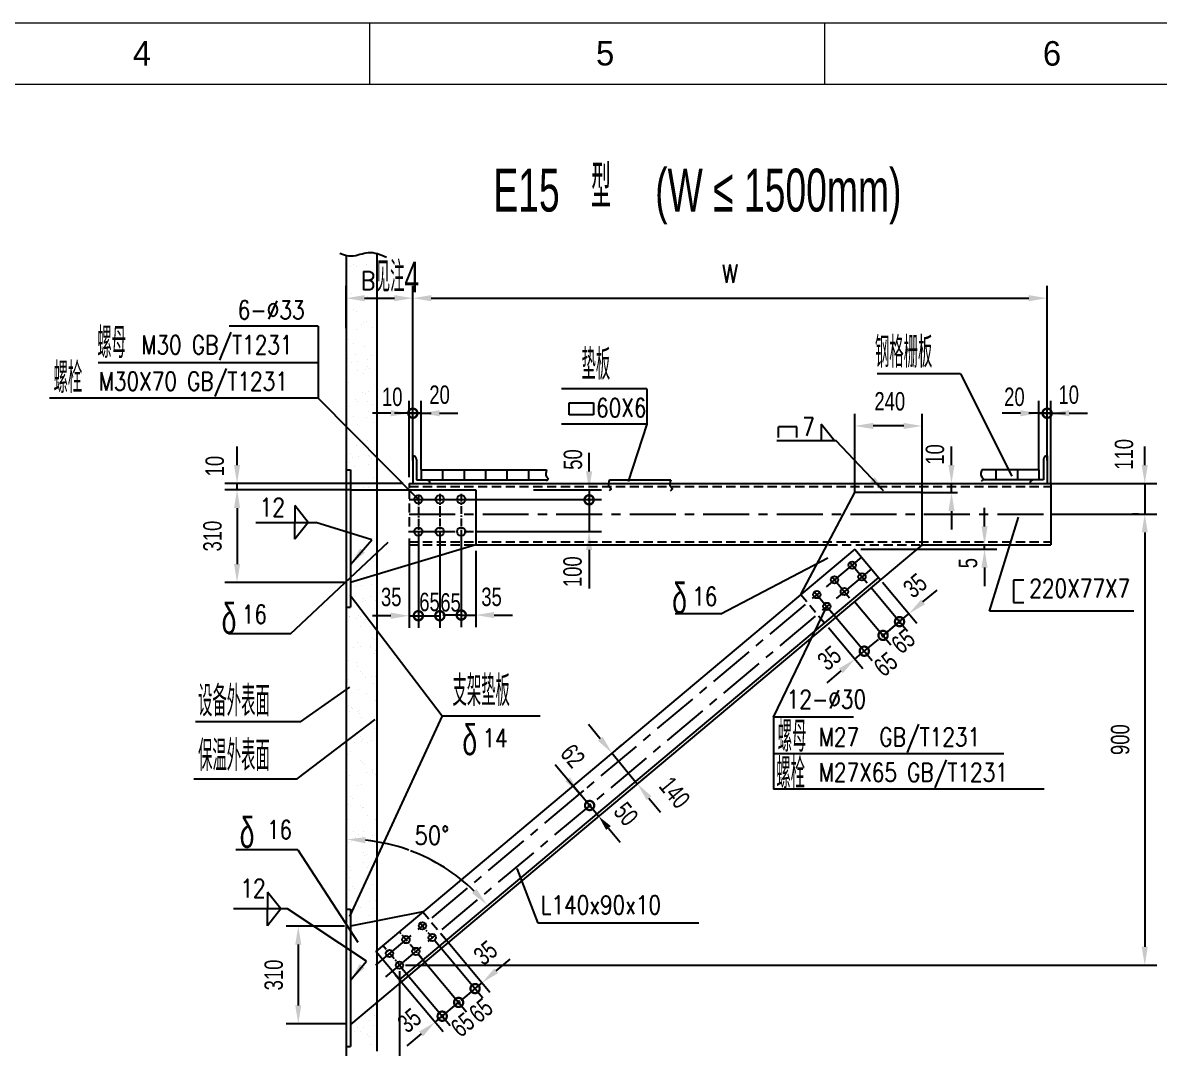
# Model space of a CAD drawing. Extents: x 148 to 221443, y -36682 to 6758.
# Drawn here: x 192989 to 196699, y -18831 to -15486 of the extents above; entities that cross this region are included whole.
import ezdxf
from ezdxf.enums import TextEntityAlignment as Align

# ---------------------------------------------------------------- set-up
doc = ezdxf.new("R2010")
doc.units = 0
doc.header["$LTSCALE"] = 10
doc.header["$MEASUREMENT"] = 0
for name, pattern in [('CENTERX2', [4, 2.5, -0.5, 0.5, -0.5]), ('HIDDENX2', [0.75, 0.5, -0.25]), ('PHANTOM', [2.5, 1.25, -0.25, 0.25, -0.25, 0.25, -0.25])]:
    doc.linetypes.add(name, pattern=pattern)
for name, color, linetype in [('1', 1, 'Continuous'), ('2', 4, 'Continuous'), ('6', 4, 'PHANTOM'), ('CENTER', 1, 'CENTERX2'), ('HIDDEN', 7, 'HIDDENX2'), ('RED', 7, 'Continuous'), ('WB-FS', 6, 'Continuous'), ('WHITE', 7, 'Continuous')]:
    doc.layers.add(name, color=color, linetype=linetype)
doc.layers.add('2（细实线）', color=3, linetype='Continuous', lineweight=20)
doc.layers.add('图框层', color=7, linetype='Continuous', lineweight=15)
doc.styles.add('HZ', font='ROMS.SHX', dxfattribs={"width": 0.75, "bigfont": 'GBCBIG.SHX'})
doc.styles.get("Standard").update_dxf_attribs({"font": 'wison_e.shx', "width": 0.75, "bigfont": 'wison_c.shx'})
doc.styles.add('XW', font='ROMANS.shx', dxfattribs={"width": 0.85})

# ---------------------------------------------------------------- blocks, each defined once
blk = doc.blocks.new('_DotSmall')
at = {"layer": 'WHITE', "color": 0, "const_width": 0.5}
blk.add_lwpolyline([(-0.0625, 0, 1), (0.0625, 0, 1)], format="xyb", close=True, dxfattribs=at)
blk = doc.blocks.new('1.25A2')
at = {"layer": '图框层', "ltscale": 10}
for p, q in [((14570.48, 9283.89), (15312.98, 9283.89)), ((14867.48, 9283.89), (14867.48, 9273.89)), ((14941.73, 9283.89), (14941.73, 9273.89)), ((14595.48, 9273.89), (15302.98, 9273.89))]:
    blk.add_line(p, q, dxfattribs=at)
at = {"style": 'HZ'}
for s, p in [('4', (14830.36, 9278.89)), ('5', (14905.94, 9278.89)), ('6', (14978.86, 9278.89))]:
    blk.add_text(s, height=4, dxfattribs=at).set_placement(p, align=Align.MIDDLE)

msp = doc.modelspace()

# ---------------------------------------------------------------- linework, layer by layer
at = {"layer": '1'}
for p, q in [((194262.7003, -16898.7208), (194262.7003, -16988.7208)), ((194274.7003, -16910.7208), (194274.7003, -16976.7208)), ((196320.7748, -16910.7208), (196320.7748, -16976.7208)), ((196332.7748, -16898.7208), (196332.7748, -16988.7208)), ((194045.2622, -16944.2469), (194045.2622, -17392.3651)), ((194045.2622, -16944.2469), (194059.2622, -16944.2469)), ((194059.2622, -16944.2469), (194059.2622, -17392.3651)), ((194289.7003, -16944.7208), (194289.7003, -16976.7208)), ((194289.7003, -16944.7208), (194699.2761, -16944.7208)), ((194359.7003, -16944.7208), (194359.7003, -16976.7208)), ((194429.7003, -16944.7208), (194429.7003, -16976.7208)), ((194499.7003, -16944.7208), (194499.7003, -16976.7208)), ((194569.7003, -16944.7208), (194569.7003, -16976.7208)), ((194639.7003, -16944.7208), (194639.7003, -16976.7208)), ((196305.7748, -16944.7208), (196119.278, -16944.7208)), ((196165.7748, -16944.7208), (196165.7748, -16976.7208)), ((196235.7748, -16944.7208), (196235.7748, -16976.7208)), ((196305.7748, -16944.7208), (196305.7748, -16976.7208)), ((194250.7003, -16988.7208), (196344.7748, -16988.7208)), ((194250.7003, -16988.7208), (194250.7003, -17003.7185)), ((194274.7003, -16976.7208), (194702.9238, -16976.7208)), ((194904.2134, -16976.7208), (195104.2134, -16976.7208)), ((196320.7748, -16976.7208), (196122.9257, -16976.7208)), ((196344.7748, -16988.7208), (196344.7748, -17188.8004)), ((194059.2622, -17009.2839), (194467.8069, -17009.2839)), ((194467.8069, -17009.2839), (194467.8069, -17188.5611)), ((195528.9329, -17351.0919), (195705.1231, -17018.7101)), ((195924.6523, -17018.7121), (195705.1231, -17018.7101)), ((195924.6523, -17188.7468), (195924.6523, -17018.7121)), ((194467.8069, -17188.5611), (194059.2622, -17311.6865)), ((195924.6523, -17188.7468), (194059.2824, -18753.978)), ((195705.1231, -17203.2508), (194141.8686, -18514.977)), ((194467.8069, -17188.5611), (195615.0103, -17188.7074)), ((195705.1231, -17203.2508), (195788.6855, -17302.8365)), ((195924.6522, -17188.7468), (196344.7748, -17188.8004)), ((195782.2576, -17295.1761), (194219.0032, -18606.9023)), ((194061.3631, -17327.0676), (194061.3631, -17327.0676)), ((194045.2622, -17392.3651), (194059.2622, -17392.3651)), ((194045.2824, -18377.6772), (194045.2824, -18825.7953)), ((194045.2824, -18377.6772), (194059.2824, -18377.6772)), ((194059.2824, -18377.6772), (194059.2824, -18825.7953)), ((194295.0775, -18386.4195), (194059.2824, -18432.5622)), ((194060.1012, -18392.1187), (194060.1012, -18392.1187)), ((194225.431, -18614.5628), (194141.8686, -18514.977)), ((194045.2824, -18825.7953), (194059.2824, -18825.7953))]:
    msp.add_line(p, q, dxfattribs=at)
for centre, radius in [((194280.7003, -17040.6359), 13.5), ((194350.7003, -17040.6359), 13.5), ((194420.7003, -17040.6359), 13.5), ((194280.7003, -17145.5641), 13.5), ((194350.7003, -17145.5641), 13.5), ((194420.7003, -17145.5641), 13.5), ((195696.3361, -17255.0078), 12), ((195728.4755, -17293.31), 12), ((195638.8828, -17303.2168), 12), ((195581.4294, -17351.4259), 12), ((195671.0221, -17341.5191), 12), ((195613.5688, -17389.7281), 12), ((194293.951, -18431.7486), 12), ((194240.3279, -18476.7437), 12), ((194326.0904, -18470.0508), 12), ((194272.4673, -18515.0459), 12), ((194186.7048, -18521.7389), 12), ((194218.8441, -18560.0411), 12)]:
    msp.add_circle(centre, radius, dxfattribs=at)
for centre, start, end in [((194262.7003, -16910.7208), 0, 90), ((196332.7748, -16910.7208), 90, 180), ((194306.7003, -16988.7208), 0, 90), ((196288.7748, -16988.7208), 90, 180)]:
    msp.add_arc(centre, 12, start, end, dxfattribs=at)
at = {"layer": '2'}
for p, q in [((194045.2622, -16482.3119), (194045.2622, -16344.404)), ((194262.7003, -16554.3798), (194262.7003, -16344.404)), ((196332.7748, -16913.7208), (196332.7748, -16344.404)), ((194105.2622, -16384.404), (194202.7003, -16384.404)), ((194322.7003, -16384.404), (196272.7748, -16384.404)), ((196305.7748, -16944.7208), (196305.7748, -16719.7355)), ((196332.7748, -16893.7208), (196332.7748, -16719.7355)), ((196332.7748, -16893.7208), (196332.7748, -16719.7355)), ((196344.7748, -16988.7208), (196344.7748, -16719.7355)), ((196245.7748, -16759.7355), (196185.7748, -16759.7355)), ((196332.7748, -16759.7355), (196272.7748, -16759.7355)), ((196305.7748, -16759.7355), (196332.7748, -16759.7355)), ((196344.7748, -16759.7355), (196332.7748, -16759.7355)), ((196332.7748, -16759.7355), (196392.7748, -16759.7355)), ((196404.7748, -16759.7355), (196464.7748, -16759.7355)), ((196651.383, -16928.7208), (196651.383, -16868.7208)), ((196344.7748, -16988.7208), (196691.383, -16988.7208)), ((196651.383, -16988.7208), (196651.383, -17088.7208)), ((196344.7748, -17088.7606), (196691.383, -17088.7208)), ((196631.383, -17088.7208), (196611.383, -17088.7208)), ((196651.383, -17148.7208), (196651.383, -17208.7208)), ((196651.383, -17148.7208), (196651.383, -18500.0411))]:
    msp.add_line(p, q, dxfattribs=at)
at = {"layer": '2', "color": 3, "linetype": 'Continuous'}
for p, q in [((194262.7003, -16913.7208), (194262.7003, -16344.404)), ((193953.5645, -16475.6014), (193663.2564, -16475.6014)), ((193953.5645, -16475.6014), (193723.1592, -16475.6014)), ((193953.5645, -16475.6014), (193953.5645, -16710.4387)), ((193953.5645, -16475.6014), (193953.5645, -16710.4387)), ((193953.5645, -16594.8594), (193235.2847, -16594.8594)), ((193953.5645, -16594.8594), (193404.3644, -16594.8594)), ((196049.6859, -16631.2675), (195778.0058, -16631.2675)), ((196049.6859, -16631.2675), (196218.0493, -16964.7208)), ((195025.9049, -16679.6931), (194748.3424, -16679.6931)), ((195025.9049, -16679.6931), (195025.9049, -16795.2725)), ((193953.5645, -16710.4387), (193076.3239, -16710.4387)), ((193953.5645, -16710.4387), (194280.7003, -17040.6359)), ((194250.7003, -16968.7208), (194250.7003, -16719.7355)), ((194262.7003, -16893.7208), (194262.7003, -16719.7355)), ((194262.7003, -16893.7208), (194262.7003, -16719.7355)), ((194289.7003, -16944.7208), (194289.7003, -16719.7355)), ((194772.7562, -16726.2599), (194852.6036, -16726.2599)), ((194772.7562, -16765.2359), (194772.7562, -16726.2599)), ((194852.6036, -16726.2599), (194852.6036, -16765.2359)), ((194190.7003, -16759.7355), (194130.7003, -16759.7355)), ((194262.7003, -16759.7355), (194202.7003, -16759.7355)), ((194250.7003, -16759.7355), (194262.7003, -16759.7355)), ((194289.7003, -16759.7355), (194262.7003, -16759.7355)), ((194262.7003, -16759.7355), (194322.7003, -16759.7355)), ((194349.7003, -16759.7355), (194409.7003, -16759.7355)), ((194852.6036, -16765.2359), (194772.7562, -16765.2359)), ((195705.1231, -17018.7101), (195705.1231, -16761.1441)), ((195924.6523, -17030.8071), (195924.6523, -16761.1441)), ((195025.9049, -16795.2725), (194748.3424, -16795.2725)), ((195025.9049, -16795.2725), (194964.9455, -16982.6135)), ((195864.6523, -16801.1441), (195765.1231, -16801.1441)), ((195515.6193, -16803.9237), (195455.5882, -16803.9237)), ((195455.5882, -16838.5827), (195455.5882, -16803.9237)), ((195515.6193, -16838.5827), (195515.6193, -16803.9237)), ((193688.9494, -16928.7208), (193688.9494, -16868.7208)), ((195644.4704, -16849.7728), (195450.6343, -16849.7728)), ((195799.1564, -17013.2908), (195644.4704, -16849.7728)), ((196020.6667, -16928.7208), (196020.6667, -16868.7208)), ((194837.8809, -16949.2839), (194837.8809, -16889.2839)), ((194230.7003, -16988.7208), (193648.9494, -16988.7208)), ((193688.9494, -17009.2839), (193688.9494, -16988.7208)), ((195851.4814, -16988.7208), (196040.0513, -16988.7208)), ((196020.6667, -17018.7121), (196020.6667, -16988.7208)), ((194025.2622, -17009.2839), (193648.9494, -17009.2839)), ((194059.2622, -17009.2839), (193648.9494, -17009.2839)), ((194656.3928, -17009.2839), (194877.8809, -17009.2839)), ((194837.8809, -17009.2839), (194837.8809, -17145.5641)), ((195920.4332, -17018.7121), (196040.0513, -17018.7121)), ((194400.7003, -17040.6359), (194622.1883, -17040.6359)), ((194467.8069, -17040.6359), (194877.8809, -17040.6359)), ((193688.9494, -17069.2839), (193688.9494, -17129.2839)), ((193688.9494, -17069.2839), (193688.9494, -17251.6865)), ((196020.6667, -17078.7121), (196020.6667, -17138.7121)), ((196128.4966, -17128.7448), (196128.4966, -17068.7448)), ((196144.8164, -17405.1595), (196239.9034, -17098.5512)), ((193750.5212, -17115.657), (193945.9379, -17115.657)), ((194128.4977, -17173.0653), (193945.9379, -17115.657)), ((194059.2973, -17253.2521), (194128.4977, -17173.0653)), ((194250.7003, -17168.7208), (194250.7003, -17460.2011)), ((194280.7003, -17144.1604), (194280.7003, -17460.2011)), ((194280.7003, -17144.1604), (194280.7003, -17460.2011)), ((194350.7003, -17143.3887), (194350.7003, -17460.2011)), ((194420.7003, -17141.2133), (194420.7003, -17458.0257)), ((194467.8069, -17145.5641), (194877.8809, -17145.5641)), ((193863.8242, -17478.9245), (194181.8548, -17179.8872)), ((194467.8069, -17208.55), (194467.8069, -17458.0257)), ((194837.8809, -17205.5641), (194837.8809, -17331.2888)), ((195725.1231, -17203.2508), (196168.4966, -17203.2508)), ((196128.4966, -17203.2508), (196128.4966, -17188.7448)), ((195267.4176, -17413.9255), (195617.0216, -17231.8495)), ((196128.4966, -17263.2508), (196128.4966, -17323.2508)), ((194039.2622, -17311.6865), (193648.9494, -17311.6865)), ((195795.1134, -17310.497), (195907.4315, -17444.3526)), ((196256.3229, -17303.9488), (196222.8791, -17303.9488)), ((196222.8791, -17303.9488), (196222.8791, -17376.8678)), ((194058.0263, -17352.7467), (194357.8894, -17747.1174)), ((195758.0437, -17328.548), (195876.7897, -17470.0641)), ((195758.0437, -17328.548), (195876.7897, -17470.0641)), ((195927.6827, -17375.1435), (195973.6453, -17336.5763)), ((195440.0925, -17751.5574), (195613.5688, -17389.7281)), ((195704.4206, -17373.5432), (195823.1666, -17515.0592)), ((196222.8791, -17376.8678), (196256.3229, -17376.8678)), ((194190.7003, -17420.2011), (194130.7003, -17420.2011)), ((194250.7003, -17420.2011), (194280.7003, -17420.2011)), ((194280.7003, -17420.2011), (194340.7003, -17420.2011)), ((194280.7003, -17420.2011), (194350.7003, -17420.2011)), ((194420.7003, -17418.0257), (194360.7003, -17418.0257)), ((194420.7003, -17418.0257), (194467.8069, -17418.0257)), ((194527.8069, -17418.0257), (194587.8069, -17418.0257)), ((195267.4176, -17413.9255), (195118.5469, -17413.9255)), ((195626.4246, -17405.049), (195761.8831, -17566.4822)), ((195851.0782, -17439.4223), (195881.72, -17413.7108)), ((196615.3704, -17405.1595), (196144.8164, -17405.1595)), ((195618.9231, -17458.3381), (195731.2413, -17592.1937)), ((195797.4551, -17484.4174), (195851.0782, -17439.4223)), ((195851.0782, -17439.4223), (195805.1156, -17477.9895)), ((193863.8242, -17478.9245), (193661.2464, -17478.9245)), ((195736.1716, -17535.8404), (195782.1342, -17497.2732)), ((195705.5298, -17561.5519), (195736.1716, -17535.8404)), ((195659.5671, -17600.1192), (195613.6045, -17638.6864)), ((193895.5287, -17766.4167), (194057.3438, -17652.8802)), ((193895.5287, -17766.4167), (193553.8625, -17766.4167)), ((193885.3934, -17952.2638), (194139.9771, -17758.741)), ((194357.8894, -17747.1174), (194056.2703, -18401.8047)), ((194357.8894, -17747.1174), (194678.1277, -17747.1174)), ((195701.2808, -17751.5574), (195440.0925, -17751.5574)), ((195440.0925, -17751.5574), (195440.0925, -17986.3947)), ((194874.4584, -17821.6194), (194836.3518, -17775.2741)), ((194912.565, -17867.9647), (194995.2897, -17968.5746)), ((194928.0134, -17855.2625), (194943.4619, -17842.5603)), ((196191.4095, -17870.8154), (195440.615, -17870.8154)), ((194806.9504, -18001.291), (194727.126, -17906.1599)), ((193548.3889, -17952.2638), (193885.3934, -17952.2638)), ((195010.7382, -17955.8724), (195026.1866, -17943.1702)), ((194869.1345, -18074.4314), (194785.5721, -17974.8456)), ((196323.4693, -17986.3947), (195440.0925, -17986.3947)), ((195033.3963, -18014.9199), (195071.5029, -18061.2652)), ((194054.3141, -18034.6572), (194054.3141, -18034.6572)), ((194060.2824, -18042.899), (194060.2824, -18042.899)), ((194092.8018, -18038.6178), (194092.8018, -18038.6178)), ((194098.2581, -18046.8142), (194098.2581, -18046.8142)), ((194101.6916, -18047.2238), (194101.6916, -18047.2238)), ((194050.0222, -18083.8269), (194050.0222, -18083.8269)), ((194115.0382, -18073.3428), (194115.0382, -18073.3428)), ((194141.5045, -18083.7056), (194141.5045, -18083.7056)), ((194069.7514, -18124.0753), (194069.7514, -18124.0753)), ((194086.6192, -18134.8213), (194086.6192, -18134.8213)), ((194100.7778, -18123.8871), (194100.7778, -18123.8871)), ((194129.6817, -18137.3285), (194129.6817, -18137.3285)), ((194901.2739, -18112.7336), (194939.8411, -18158.6963)), ((194052.542, -18160.8998), (194052.542, -18160.8998)), ((194063.4317, -18157.4564), (194063.4317, -18157.4564)), ((194076.3419, -18144.3508), (194076.3419, -18144.3508)), ((194097.1623, -18141.6097), (194097.1623, -18141.6097)), ((193886.9354, -18183.3717), (193685.4039, -18183.3717)), ((193886.9354, -18183.3717), (194082.8363, -18484.6353)), ((194103.2447, -18193.9383), (194103.2447, -18193.9383)), ((194103.2976, -18200.9601), (194103.2976, -18200.9601)), ((194110.6175, -18200.6942), (194110.6175, -18200.6942)), ((194055.0617, -18237.9728), (194055.0617, -18237.9728)), ((194102.0565, -18224.2394), (194102.0565, -18224.2394)), ((194671.2364, -18423.2203), (194602.8764, -18244.4227)), ((194058.8906, -18250.2143), (194058.8906, -18250.2143)), ((193853.1168, -18376.6244), (193677.3622, -18376.6244)), ((194110.9742, -18547.3558), (193853.1168, -18376.6244)), ((194039.6034, -18433.0932), (193848.8257, -18433.0932)), ((195196.5589, -18423.2203), (194671.2364, -18423.2203)), ((194357.2894, -18460.5607), (194514.4705, -18647.8818)), ((193888.8257, -18493.0932), (193888.8257, -18691.1236)), ((194334.3081, -18479.8443), (194491.4891, -18667.1654)), ((194280.685, -18524.8394), (194437.866, -18712.1605)), ((194534.7216, -18578.6727), (194580.6843, -18540.1055)), ((194059.2824, -18609.3874), (194110.9742, -18547.3558)), ((194218.8441, -18580.0411), (194218.8441, -19015.8612)), ((194227.0618, -18569.8346), (194384.2429, -18757.1557)), ((194227.0618, -18569.8346), (194384.2429, -18757.1557)), ((194238.8441, -18560.0411), (196691.383, -18560.0411)), ((194204.0805, -18589.1182), (194361.2616, -18776.4393)), ((194465.7776, -18636.5236), (194488.759, -18617.24)), ((194465.7776, -18636.5236), (194419.815, -18675.0909)), ((194358.5314, -18726.5139), (194412.1545, -18681.5188)), ((194358.5314, -18726.5139), (194404.4941, -18687.9466)), ((194335.5501, -18745.7975), (194358.5314, -18726.5139)), ((194042.714, -18751.1236), (193848.8257, -18751.1236)), ((194045.2622, -18759.6342), (194045.2622, -19018.7553)), ((194289.5874, -18784.3648), (194243.6247, -18822.932))]:
    msp.add_line(p, q, dxfattribs=at)
at = {"layer": '2', "color": 7, "linetype": 'Continuous'}
for p, q in [((195595.4239, -16795.1584), (195595.4239, -16849.7728)), ((195639.1587, -16849.7728), (195595.4239, -16795.1584)), ((195639.1587, -16849.7728), (195595.4239, -16849.7728)), ((193921.5996, -17115.657), (193877.8649, -17061.0425)), ((193877.8649, -17061.0425), (193877.8649, -17115.657)), ((193921.5996, -17115.657), (193877.8649, -17170.2714)), ((193877.8649, -17170.2714), (193877.8649, -17115.657)), ((193832.0884, -18376.6244), (193788.3537, -18322.01)), ((193788.3537, -18322.01), (193788.3537, -18376.6244)), ((193832.0884, -18376.6244), (193788.3537, -18431.2388)), ((193788.3537, -18431.2388), (193788.3537, -18376.6244))]:
    msp.add_line(p, q, dxfattribs=at)
at = {"layer": '2', "color": 3, "linetype": 'Continuous', "const_width": 30}
for points in [[(194284.4503, -17420.2011, 1), (194276.9503, -17420.2011, 1)], [(194346.9503, -17420.2011, 1), (194354.4503, -17420.2011, 1)]]:
    msp.add_lwpolyline(points, format="xyb", close=True, dxfattribs=at)
at = {"layer": '2', "color": 3, "linetype": 'Continuous'}
for centre, radius, start, end in [((194836.3809, -17040.6359), 1.5, 0, 180), ((194836.3809, -17040.6359), 1.5, 180, 0), ((194837.8809, -17042.1359), 2.625, 0, 180), ((194837.8809, -17042.1359), 2.625, 180, 0), ((194837.8809, -17040.6359), 1.5, 0, 180), ((194837.8809, -17040.6359), 1.5, 180, 0), ((194047.9318, -18744.9396), 595.2549, 70.2368172, 84.2223007), ((194047.9318, -18744.9396), 595.2549, 45.7776993, 69.6848677)]:
    msp.add_arc(centre, radius, start, end, dxfattribs=at)
for centre, start_param, end_param in [((195851.0782, -17439.4223), 4.625122518, 7.766715171), ((195851.0782, -17439.4223), 1.483529864, 4.625122518), ((195797.4551, -17484.4174), 4.625122518, 7.766715171), ((195797.4551, -17484.4174), 1.483529864, 4.625122518), ((194839.5663, -18039.1934), 4.625122518, 7.766715171), ((194839.5663, -18039.1934), 1.483529864, 4.625122518), ((194412.1545, -18681.5188), 4.625122518, 7.766715171), ((194412.1545, -18681.5188), 1.483529864, 4.625122518), ((194358.5314, -18726.5139), 4.625122518, 7.766715171), ((194358.5314, -18726.5139), 1.483529864, 4.625122518)]:
    msp.add_ellipse(centre, major_axis=(-2.6517, 2.6517), ratio=1, start_param=start_param, end_param=end_param, dxfattribs=at)
at = {"layer": '2'}
for points in [[(194105.2622, -16374.404), (194105.2622, -16394.404), (194045.2622, -16384.404)], [(194202.7003, -16374.404), (194202.7003, -16394.404), (194262.7003, -16384.404)], [(194322.7003, -16374.404), (194322.7003, -16394.404), (194262.7003, -16384.404)], [(196272.7748, -16374.404), (196272.7748, -16394.404), (196332.7748, -16384.404)], [(196245.7748, -16749.7355), (196245.7748, -16769.7355), (196305.7748, -16759.7355)], [(196404.7748, -16749.7355), (196404.7748, -16769.7355), (196344.7748, -16759.7355)], [(196641.383, -16928.7208), (196661.383, -16928.7208), (196651.383, -16988.7208)], [(196641.383, -17148.7208), (196661.383, -17148.7208), (196651.383, -17088.7208)], [(196641.383, -17148.7208), (196661.383, -17148.7208), (196651.383, -17088.7208)]]:
    msp.add_solid(points, dxfattribs=at)
at = {"layer": '2', "color": 3, "linetype": 'Continuous'}
for points in [[(194190.7003, -16749.7355), (194190.7003, -16769.7355), (194250.7003, -16759.7355)], [(194349.7003, -16749.7355), (194349.7003, -16769.7355), (194289.7003, -16759.7355)], [(195765.1231, -16791.1441), (195765.1231, -16811.1441), (195705.1231, -16801.1441)], [(195864.6523, -16791.1441), (195864.6523, -16811.1441), (195924.6523, -16801.1441)], [(193678.9494, -16928.7208), (193698.9494, -16928.7208), (193688.9494, -16988.7208)], [(194827.8809, -16949.2839), (194847.8809, -16949.2839), (194837.8809, -17009.2839)], [(196010.6667, -16928.7208), (196030.6667, -16928.7208), (196020.6667, -16988.7208)], [(195770.8448, -16968.4836), (195756.3158, -16982.2279), (195804.8132, -17018.9429)], [(193678.9494, -17069.2839), (193698.9494, -17069.2839), (193688.9494, -17009.2839)], [(193678.9494, -17069.2839), (193698.9494, -17069.2839), (193688.9494, -17009.2839)], [(196010.6667, -17078.7121), (196030.6667, -17078.7121), (196020.6667, -17018.7121)], [(196118.4966, -17128.7448), (196138.4966, -17128.7448), (196128.4966, -17188.7448)], [(194827.8809, -17205.5641), (194847.8809, -17205.5641), (194837.8809, -17145.5641)], [(194106.0229, -17214.3071), (194090.8664, -17201.258), (194059.2973, -17253.2521)], [(196118.4966, -17263.2508), (196138.4966, -17263.2508), (196128.4966, -17203.2508)], [(193678.9494, -17251.6865), (193698.9494, -17251.6865), (193688.9494, -17311.6865)], [(195921.2548, -17367.4831), (195934.1106, -17382.804), (195881.72, -17413.7108)], [(194190.7003, -17410.2011), (194190.7003, -17430.2011), (194250.7003, -17420.2011)], [(194527.8069, -17408.0257), (194527.8069, -17428.0257), (194467.8069, -17418.0257)], [(195653.1392, -17592.4587), (195665.995, -17607.7796), (195705.5298, -17561.5519)], [(194882.1826, -17815.2683), (194866.7342, -17827.9705), (194912.565, -17867.9647)], [(194775.6415, -17947.4536), (194760.3207, -17960.3094), (194806.5484, -17999.8442)], [(195041.1206, -18008.5688), (195025.6721, -18021.271), (194995.2897, -17968.5746)], [(194908.9343, -18106.3058), (194893.6134, -18119.1615), (194869.1345, -18074.4314)], [(194107.3516, -18162.6959), (194108.3596, -18142.7213), (194047.9318, -18149.6847)], [(194470.4156, -18311.5508), (194455.7621, -18325.1624), (194503.9236, -18362.3171)], [(193878.8257, -18493.0932), (193898.8257, -18493.0932), (193888.8257, -18433.0932)], [(196641.383, -18500.0411), (196661.383, -18500.0411), (196651.383, -18560.0411)], [(194105.021, -18569.2878), (194089.5434, -18556.6212), (194059.2824, -18609.3874)], [(194528.2938, -18571.0123), (194541.1495, -18586.3332), (194488.759, -18617.24)], [(193878.8257, -18691.1236), (193898.8257, -18691.1236), (193888.8257, -18751.1236)], [(194283.1595, -18776.7043), (194296.0153, -18792.0252), (194335.5501, -18745.7975)]]:
    msp.add_solid(points, dxfattribs=at)
at = {"layer": '6', "color": 3, "linetype": 'ByBlock', "ltscale": 5}
for p, q in [((194045.2622, -16244.4914), (194045.2622, -18765.7424)), ((194144.8042, -16238.3262), (194144.8042, -18840.2427)), ((194082.7331, -17973.1787), (194082.7331, -17973.1787)), ((194095.7384, -17969.7412), (194095.7384, -17969.7412))]:
    msp.add_line(p, q, dxfattribs=at)
at = {"layer": '6', "color": 4, "linetype": 'Continuous'}
for p, q in [((194058.5302, -16282.5074), (194058.5302, -16282.5074)), ((194068.898, -16273.6781), (194068.898, -16273.6781)), ((194079.3506, -16279.7663), (194079.3506, -16279.7663)), ((194111.87, -16275.4851), (194111.87, -16275.4851)), ((194064.1137, -16369.6478), (194064.1137, -16369.6478)), ((194095.4101, -16381.2181), (194095.4101, -16381.2181)), ((194099.2917, -16386.8864), (194099.2917, -16386.8864)), ((194116.2304, -16378.477), (194116.2304, -16378.477)), ((194045.3437, -16428.2822), (194045.3437, -16428.2822)), ((194070.4512, -16420.3927), (194070.4512, -16420.3927)), ((194077.8239, -16427.1486), (194077.8239, -16427.1486)), ((194143.3925, -16420.154), (194143.3925, -16420.154)), ((194101.8114, -16463.9594), (194101.8114, -16463.9594)), ((194112.6234, -16459.0364), (194112.6234, -16459.0364)), ((194045.4394, -16491.3629), (194045.4394, -16491.3629)), ((194047.8634, -16505.3552), (194047.8634, -16505.3552)), ((194077.9587, -16487.0816), (194077.9587, -16487.0816)), ((194096.4188, -16469.8119), (194096.4188, -16469.8119)), ((194132.2899, -16479.9288), (194132.2899, -16479.9288)), ((194051.1319, -16520.5444), (194051.1319, -16520.5444)), ((194067.9997, -16531.2904), (194067.9997, -16531.2904)), ((194104.3312, -16541.0323), (194104.3312, -16541.0323)), ((194083.437, -16620.7085), (194083.437, -16620.7085)), ((194100.3049, -16631.4545), (194100.3049, -16631.4545)), ((194052.9029, -16659.5011), (194052.9029, -16659.5011)), ((194098.3787, -16691.5253), (194098.3787, -16691.5253)), ((194119.199, -16688.7842), (194119.199, -16688.7842)), ((194075.9168, -16715.9836), (194075.9168, -16715.9836)), ((194083.2895, -16722.7395), (194083.2895, -16722.7395)), ((194109.3706, -16695.1782), (194109.3706, -16695.1782)), ((194115.7422, -16720.8726), (194115.7422, -16720.8726)), ((194055.4226, -16736.574), (194055.4226, -16736.574)), ((194118.089, -16754.6274), (194118.089, -16754.6274)), ((194132.61, -16731.6186), (194132.61, -16731.6186)), ((194048.408, -16801.6701), (194048.408, -16801.6701)), ((194068.7685, -16770.5305), (194068.7685, -16770.5305)), ((194080.9274, -16797.3888), (194080.9274, -16797.3888)), ((194111.8904, -16772.2512), (194111.8904, -16772.2512)), ((194135.2585, -16790.236), (194135.2585, -16790.236)), ((194057.9424, -16813.647), (194057.9424, -16813.647)), ((194079.8292, -16864.86), (194079.8292, -16864.86)), ((194101.0737, -16870.6946), (194101.0737, -16870.6946)), ((194114.4101, -16849.3241), (194114.4101, -16849.3241)), ((194060.4621, -16890.7199), (194060.4621, -16890.7199)), ((194064.4675, -16903.1218), (194064.4675, -16903.1218)), ((194085.2878, -16900.3808), (194085.2878, -16900.3808)), ((194117.8072, -16896.0995), (194117.8072, -16896.0995)), ((194119.6422, -16901.3419), (194119.6422, -16901.3419)), ((194127.015, -16908.0978), (194127.015, -16908.0978)), ((194055.7868, -16921.4271), (194055.7868, -16921.4271)), ((194072.6546, -16932.1731), (194072.6546, -16932.1731)), ((194116.9299, -16926.3971), (194116.9299, -16926.3971)), ((194062.9818, -16967.7929), (194062.9818, -16967.7929)), ((194133.3788, -16970.8587), (194133.3788, -16970.8587)), ((194101.3473, -17001.8325), (194101.3473, -17001.8325)), ((194119.4496, -17003.47), (194119.4496, -17003.47)), ((194122.1677, -16999.0915), (194122.1677, -16999.0915)), ((194096.5398, -17321.0641), (194096.5398, -17321.0641)), ((194129.0591, -17316.7828), (194129.0591, -17316.7828)), ((194075.7194, -17323.8051), (194075.7194, -17323.8051)), ((194125.5428, -17358.2162), (194125.5428, -17358.2162)), ((194099.9836, -17373.5845), (194099.9836, -17373.5845)), ((194101.1761, -17363.5495), (194101.1761, -17363.5495)), ((194108.5489, -17370.3054), (194108.5489, -17370.3054)), ((194142.4106, -17368.9622), (194142.4106, -17368.9622)), ((194048.5881, -17417.3981), (194048.5881, -17417.3981)), ((194054.3452, -17422.2846), (194054.3452, -17422.2846)), ((194055.9609, -17424.154), (194055.9609, -17424.154)), ((194078.1002, -17430.2306), (194078.1002, -17430.2306)), ((194086.8646, -17418.0033), (194086.8646, -17418.0033)), ((194092.7468, -17422.4739), (194092.7468, -17422.4739)), ((194109.6146, -17433.2199), (194109.6146, -17433.2199)), ((194112.5993, -17422.5158), (194112.5993, -17422.5158)), ((194133.4196, -17419.7748), (194133.4196, -17419.7748)), ((194143.3484, -17402.1932), (194143.3484, -17402.1932)), ((194090.7604, -17456.0419), (194090.7604, -17456.0419)), ((194134.568, -17465.9077), (194134.568, -17465.9077)), ((194045.7731, -17472.1319), (194045.7731, -17472.1319)), ((194080.62, -17507.3035), (194080.62, -17507.3035)), ((194130.5734, -17492.5238), (194130.5734, -17492.5238)), ((194137.9461, -17499.2797), (194137.9461, -17499.2797)), ((194070.4047, -17523.7363), (194070.4047, -17523.7363)), ((194091.2251, -17520.9953), (194091.2251, -17520.9953)), ((194123.7444, -17516.714), (194123.7444, -17516.714)), ((194125.0519, -17522.638), (194125.0519, -17522.638)), ((194137.0877, -17542.9807), (194137.0877, -17542.9807)), ((194141.9197, -17533.384), (194141.9197, -17533.384)), ((194052.5006, -17566.2745), (194052.5006, -17566.2745)), ((194078.0782, -17572.296), (194078.0782, -17572.296)), ((194083.1397, -17584.3765), (194083.1397, -17584.3765)), ((194092.3135, -17602.7564), (194092.3135, -17602.7564)), ((194099.6863, -17609.5123), (194099.6863, -17609.5123)), ((194049.6592, -17633.7745), (194049.6592, -17633.7745)), ((194052.9534, -17629.5998), (194052.9534, -17629.5998)), ((194107.2846, -17622.447), (194107.2846, -17622.447)), ((194128.1049, -17619.706), (194128.1049, -17619.706)), ((194134.4858, -17641.4002), (194134.4858, -17641.4002)), ((194139.6075, -17620.0536), (194139.6075, -17620.0536)), ((194085.6594, -17661.4494), (194085.6594, -17661.4494)), ((194110.3834, -17672.46), (194110.3834, -17672.46)), ((194054.0537, -17712.9891), (194054.0537, -17712.9891)), ((194061.4265, -17719.745), (194061.4265, -17719.745)), ((194065.0965, -17723.1926), (194065.0965, -17723.1926)), ((194089.8332, -17728.3105), (194089.8332, -17728.3105)), ((194142.1272, -17697.1266), (194142.1272, -17697.1266)), ((194144.1644, -17721.1577), (194144.1644, -17721.1577)), ((194057.3138, -17732.5918), (194057.3138, -17732.5918)), ((194081.9643, -17733.9386), (194081.9643, -17733.9386)), ((194088.1792, -17738.5224), (194088.1792, -17738.5224)), ((194096.226, -17751.6328), (194096.226, -17751.6328)), ((194136.039, -17788.1147), (194136.039, -17788.1147)), ((194142.6885, -17772.6241), (194142.6885, -17772.6241)), ((194143.4117, -17794.8706), (194143.4117, -17794.8706)), ((194144.6469, -17774.1996), (194144.6469, -17774.1996)), ((194073.3733, -17834.0436), (194073.3733, -17834.0436)), ((194090.6989, -17815.5953), (194090.6989, -17815.5953)), ((194094.1937, -17831.3025), (194094.1937, -17831.3025)), ((194097.4016, -17823.3567), (194097.4016, -17823.3567)), ((194114.2695, -17834.1026), (194114.2695, -17834.1026)), ((194126.7131, -17827.0212), (194126.7131, -17827.0212)), ((194050.428, -17873.0146), (194050.428, -17873.0146)), ((194057.9662, -17861.8655), (194057.9662, -17861.8655)), ((194093.2186, -17892.6683), (194093.2186, -17892.6683)), ((194097.7791, -17898.3474), (194097.7791, -17898.3474)), ((194105.1519, -17905.1033), (194105.1519, -17905.1033)), ((194055.922, -17939.9071), (194055.922, -17939.9071)), ((194110.2532, -17932.7543), (194110.2532, -17932.7543)), ((194129.7068, -17923.5207), (194129.7068, -17923.5207)), ((194131.0735, -17930.0132), (194131.0735, -17930.0132)), ((194139.9514, -17936.9911), (194139.9514, -17936.9911)), ((194047.5025, -18006.7539), (194047.5025, -18006.7539)), ((194059.5193, -18008.58), (194059.5193, -18008.58)), ((194066.8921, -18015.3359), (194066.8921, -18015.3359)), ((194113.2218, -18243.0615), (194113.2218, -18243.0615)), ((194118.9243, -18234.9854), (194118.9243, -18234.9854)), ((194137.965, -18247.7045), (194137.965, -18247.7045)), ((194055.0828, -18273.8973), (194055.0828, -18273.8973)), ((194105.8173, -18278.033), (194105.8173, -18278.033)), ((194124.9456, -18257.0782), (194124.9456, -18257.0782)), ((194057.5814, -18315.0457), (194057.5814, -18315.0457)), ((194064.9849, -18304.1709), (194064.9849, -18304.1709)), ((194072.3577, -18310.9268), (194072.3577, -18310.9268)), ((194120.184, -18309.8037), (194120.184, -18309.8037)), ((194130.2204, -18298.4599), (194130.2204, -18298.4599)), ((194063.2511, -18353.2063), (194063.2511, -18353.2063)), ((194079.313, -18360.5549), (194079.313, -18360.5549)), ((194121.5051, -18353.4375), (194121.5051, -18353.4375)), ((194142.3255, -18350.6965), (194142.3255, -18350.6965)), ((194086.6858, -18367.3108), (194086.6858, -18367.3108)), ((194091.7649, -18371.2822), (194091.7649, -18371.2822)), ((194132.7401, -18375.5329), (194132.7401, -18375.5329)), ((194078.7921, -18416.9287), (194078.7921, -18416.9287)), ((194121.4853, -18399.1987), (194121.4853, -18399.1987)), ((194139.0165, -18725.2862), (194139.0165, -18725.2862)), ((194074.3629, -18748.6383), (194074.3629, -18748.6383)), ((194082.2792, -18764.9653), (194082.2792, -18764.9653)), ((194103.0995, -18762.2242), (194103.0995, -18762.2242)), ((194120.9357, -18740.4707), (194120.9357, -18740.4707)), ((194135.6189, -18757.943), (194135.6189, -18757.943)), ((194072.6998, -18777.4834), (194072.6998, -18777.4834)), ((194092.0428, -18774.9441), (194092.0428, -18774.9441)), ((194114.1759, -18785.1202), (194114.1759, -18785.1202)), ((194121.5487, -18791.8761), (194121.5487, -18791.8761)), ((194123.4554, -18817.5437), (194123.4554, -18817.5437))]:
    msp.add_line(p, q, dxfattribs=at)
at = {"layer": '6', "color": 4, "ltscale": 5}
for p, q in [((194074.3636, -16569.2691), (194074.3636, -16569.2691)), ((194128.7239, -16569.976), (194128.7239, -16569.976)), ((194050.3832, -16582.4281), (194050.3832, -16582.4281)), ((194061.4989, -16592.8146), (194061.4989, -16592.8146)), ((194082.3192, -16590.0735), (194082.3192, -16590.0735)), ((194114.1766, -16605.7509), (194114.1766, -16605.7509)), ((194114.8386, -16585.7923), (194114.8386, -16585.7923)), ((194121.5494, -16612.5068), (194121.5494, -16612.5068)), ((194106.8509, -16618.1053), (194106.8509, -16618.1053))]:
    msp.add_line(p, q, dxfattribs=at)
at = {"layer": 'CENTER'}
for p, q in [((194280.7003, -17024.6493), (194280.7003, -17144.1604)), ((194350.7003, -17023.106), (194350.7003, -17143.3887)), ((194420.7003, -17023.106), (194420.7003, -17143.3887)), ((194286.099, -18422.391), (194334.3081, -18479.8443)), ((194295.6076, -18542.6235), (194218.4731, -18450.6982)), ((194227.0618, -18569.8346), (194164.85, -18495.6933))]:
    msp.add_line(p, q, dxfattribs=at)
at = {"layer": 'CENTER', "ltscale": 6}
for p, q in [((194250.7003, -17040.6359), (194428.7495, -17040.6359)), ((194250.7003, -17088.7208), (196344.7748, -17088.7208)), ((194250.7003, -17145.5641), (194467.8069, -17145.5641)), ((195726.9779, -17229.2963), (194125.5206, -18573.0785)), ((195687.3371, -17244.2831), (195745.1879, -17313.2271)), ((195759.1172, -17267.5985), (194157.66, -18611.3807)), ((195629.8837, -17292.4922), (195687.7346, -17361.4362)), ((195572.4304, -17340.7013), (195630.2813, -17409.6453)), ((194820.209, -17990.1657), (194787.2488, -18017.8226))]:
    msp.add_line(p, q, dxfattribs=at)
at = {"layer": 'HIDDEN', "ltscale": 6}
for p, q in [((194250.7003, -16998.7208), (196344.7748, -16998.7208)), ((194250.7003, -17008.7208), (194250.7003, -17148.7208)), ((194250.7003, -17178.7208), (196344.7748, -17178.7208)), ((194250.7003, -17188.55), (194467.8069, -17188.55)), ((195618.7438, -17188.7078), (195922.9227, -17188.7466)), ((195528.9329, -17351.0919), (195606.0674, -17443.0172)), ((194295.0775, -18386.4195), (194372.2121, -18478.3448))]:
    msp.add_line(p, q, dxfattribs=at)
at = {"layer": 'RED'}
msp.add_line((194059.2622, -17009.2839), (194380.7003, -17009.2839), dxfattribs=at)
at = {"layer": 'RED', "color": 7}
msp.add_line((195929.0974, -17188.7448), (196168.4966, -17188.7448), dxfattribs=at)
at = {"layer": 'WB-FS', "linetype": 'Continuous'}
for points in [[(194023.8806, -16237.6579), (194062.5287, -16246.6713), (194117.5299, -16235.0826), (194176.7904, -16250.5342)], [(194699.2761, -16944.7208), (194699.3069, -16967.0657), (194704.0508, -16973.1244), (194697.9891, -16981.0271)], [(196119.278, -16944.7208), (196119.3088, -16967.0657), (196124.0527, -16973.1244), (196117.991, -16981.0271)], [(194904.2134, -16976.7208), (194904.2442, -16999.0657), (194908.9881, -17005.1244), (194902.9264, -17013.0271)], [(195104.2134, -16976.7208), (195104.2442, -16999.0657), (195108.9881, -17005.1244), (195102.9264, -17013.0271)]]:
    msp.add_spline(points, degree=3, dxfattribs=at)

# ---------------------------------------------------------------- block references
at = {"layer": '2', "color": 3, "linetype": 'Continuous', "xscale": 60, "yscale": 60, "zscale": 60}
for p in [(194262.7003, -16759.7355), (194420.7003, -17418.0257), (195797.4551, -17484.4174), (194839.5663, -18039.1934), (194412.1545, -18681.5188)]:
    msp.add_blockref('_DotSmall', p, dxfattribs=at)
at = {"layer": '2', "color": 3, "linetype": 'Continuous'}
for p, xscale, yscale, zscale, rotation in [((194262.7003, -16759.7355), 60, 60, 60, 180), ((194837.8809, -17042.1359), 59.99999999999999, 59.99999999999999, 59.99999999999999, 219.9999999999394), ((194280.7003, -17420.2011), 60, 60, 60, 180), ((195851.0782, -17439.4223), 60, 60, 60, 39.99999999993943), ((195736.1716, -17535.8404), 59.99999999999999, 59.99999999999999, 59.99999999999999, 219.9999999999394), ((194465.7776, -18636.5236), 60, 60, 60, 39.99999999993943), ((194358.5314, -18726.5139), 59.99999999999999, 59.99999999999999, 59.99999999999999, 219.9999999999394)]:
    msp.add_blockref('_DotSmall', p, dxfattribs=dict(at, xscale=xscale, yscale=yscale, zscale=zscale, rotation=rotation))
at = {"layer": '2', "xscale": 60, "yscale": 60, "zscale": 60}
msp.add_blockref('_DotSmall', (196332.7748, -16759.7355), dxfattribs=at)
at = {"layer": '2', "xscale": 60, "yscale": 60, "zscale": 60, "rotation": 180}
msp.add_blockref('_DotSmall', (196332.7748, -16759.7355), dxfattribs=at)

# ---------------------------------------------------------------- texts
at = {"layer": '2', "color": 3, "linetype": 'Continuous'}
for s, height, style, width, p in [('型', 140, 'HZ', 0.65, (194843.874, -16090.239)), ('见注4', 100, 'HZ', 0.65, (194141.6536, -16364.9761)), ('6-%%c33', 60, 'XW', 0.8, (193691.328, -16452.7534)), ('螺母', 100, 'HZ', 0.65, (193232.8985, -16579.6006)), ('螺母', 100, 'HZ', 0.65, (193232.8985, -16579.6006)), ('M30 GB/T1231', 60, 'XW', 0.8, (193376.6693, -16566.6347)), ('钢格栅板', 100, 'HZ', 0.65, (195771.0061, -16610.7726)), ('垫板', 100, 'HZ', 0.65, (194813.2367, -16650.7313)), ('螺栓', 100, 'HZ', 0.65, (193089.9189, -16693.8222)), ('M30X70 GB/T1231', 60, 'XW', 0.8, (193237.6382, -16685.3401)), ('60X6', 60, 'XW', 0.8, (194860.6668, -16771.783)), ('12', 60, 'XW', 0.8, (193762.9559, -17096.2667)), ('δ', 100, 'HZ', 0.65, (195108.8891, -17413.3208)), ('16', 60, 'XW', 0.8, (195174.4479, -17387.2329)), ('δ', 100, 'HZ', 0.65, (193638.4964, -17479.3116)), ('16', 60, 'XW', 0.8, (193704.0552, -17445.3785)), ('支架垫板', 100, 'HZ', 0.65, (194392.2977, -17715.049)), ('设备外表面', 100, 'HZ', 0.65, (193561.7806, -17748.6093)), ('12-%%c30', 60, 'XW', 0.8, (195482.8506, -17722.5955)), ('螺母', 100, 'HZ', 0.65, (195453.5526, -17863.8358)), ('δ', 100, 'HZ', 0.65, (194424.2498, -17875.0743)), ('14', 60, 'XW', 0.8, (194489.8086, -17848.9864)), ('M27  GB/T1231', 60, 'XW', 0.8, (195587.5761, -17845.8201)), ('保温外表面', 100, 'HZ', 0.65, (193561.7806, -17926.6376)), ('螺栓', 100, 'HZ', 0.65, (195448.9078, -17984.3242)), ('M27X65 GB/T1231', 60, 'XW', 0.8, (195587.5463, -17961.2961)), ('δ', 100, 'HZ', 0.65, (193697.3971, -18177.5351)), ('16', 60, 'XW', 0.8, (193786.3827, -18148.0971)), ('12', 60, 'XW', 0.8, (193700.1284, -18339.7322)), ('L140x90x10', 60, 'XW', 0.8, (194679.9674, -18393.4321))]:
    msp.add_text(s, height=height, dxfattribs=dict(at, style=style, width=width)).set_placement(p)
for s, height, style, width, p in [('E15', 140, 'HZ', 0.65, (194742.025, -16031.8234)), ('(W ≤ 1500mm)', 140, 'HZ', 0.65, (195857.3552, -16031.8234)), ('7', 60, 'XW', 0.8, (195574.714, -16803.1111))]:
    msp.add_text(s, height=height, dxfattribs=dict(at, style=style, width=width)).set_placement(p, align=Align.MIDDLE_RIGHT)
at = {"layer": '2', "color": 3, "linetype": 'Continuous', "width": 0.75}
for s, rotation, p in [('50', 90, (194814.9584, -16944.2171)), ('100', 90, (194813.7555, -17326.9074)), ('65', 40, (195856.4737, -17548.3819)), ('65', 40, (195799.3913, -17622.9205)), ('62', 310, (194740.4262, -17870.9764)), ('50', 310, (194914.302, -18060.5048)), ('65', 40, (194478.4347, -18751.9918)), ('65', 40, (194418.6582, -18798.7423))]:
    msp.add_text(s, height=60, rotation=rotation, dxfattribs=at).set_placement(p)
at = {"layer": '2', "style": 'XW', "width": 0.8}
msp.add_text('220X77X7', height=60, dxfattribs=at).set_placement((196274.6182, -17360.8139))
at = {"layer": '2', "color": 3, "linetype": 'Continuous', "width": 0.75}
for p in [(194283.7043, -17405.2554), (194352.3015, -17406.6956)]:
    msp.add_text('65', height=60, dxfattribs=at).set_placement(p)
at = {"layer": '2', "color": 3, "char_height": 60, "attachment_point": 5, "style": 'XW'}
for s, insert in [('\\A1;W', (195297.7375, -16304.404)), ('\\A1;B', (194116.3629, -16327.3344))]:
    msp.add_mtext(s, dxfattribs=dict(at, insert=insert))
at = {"layer": '2', "color": 3, "linetype": 'Continuous', "char_height": 60, "attachment_point": 5}
for s, insert in [('\\A1;10', (194195.5179, -16706.4849)), ('\\A1;20', (194349.9933, -16699.5379)), ('\\A1;240', (195819.3188, -16721.1441)), ('\\A1;35', (194519.6205, -17358.9761))]:
    msp.add_mtext(s, dxfattribs=dict(at, insert=insert))
at = {"layer": '2', "char_height": 60, "attachment_point": 5}
for s, insert in [('\\A1;20', (196226.0872, -16706.4849)), ('\\A1;10', (196403.3231, -16699.5379))]:
    msp.add_mtext(s, dxfattribs=dict(at, insert=insert))
at = {"layer": '2', "color": 3, "linetype": 'Continuous', "char_height": 60, "attachment_point": 5}
for s, insert, rotation in [('\\A1;10', (195966.9541, -16894.1245), 90), ('\\A1;310', (193608.9494, -17160.4852), 90), ('\\A1;5', (196075.0599, -17248.737), 90), ('\\A1;35', (195901.9383, -17321.948), 40), ('\\A1;35', (195622.1239, -17558.3408), 40), ('\\A1;140', (195117.0717, -17997.2563), 309.4281462), ('\\A1;310', (193808.8257, -18592.1084), 90)]:
    msp.add_mtext(s, dxfattribs=dict(at, insert=insert, rotation=rotation))
at = {"layer": '2', "insert": (196583.9726, -16893.9368), "char_height": 60, "attachment_point": 5, "rotation": 90}
msp.add_mtext('\\A1;110', dxfattribs=at)
at = {"layer": '2', "color": 3, "char_height": 60, "attachment_point": 5}
for s, insert, rotation in [('\\A1;10', (193616.4089, -16932.1432), 90), ('\\A1;35', (194499.8561, -18519.8601), 40), ('\\A1;35', (194251.5736, -18740.3934), 40)]:
    msp.add_mtext(s, dxfattribs=dict(at, insert=insert, rotation=rotation))
at = {"layer": '2', "color": 3, "insert": (194192.1661, -17359.4148), "char_height": 60, "attachment_point": 5}
msp.add_mtext('\\A1;35', dxfattribs=at)
at = {"layer": '2', "color": 3, "linetype": 'Continuous', "insert": (196571.383, -17824.3809), "char_height": 60, "attachment_point": 5, "rotation": 90, "bg_fill": 2}
msp.add_mtext('\\A1;900', dxfattribs=at)
at = {"layer": '2', "color": 3, "insert": (194324.9805, -18136.5882), "char_height": 60, "attachment_point": 5, "rotation": 0.1, "style": 'XW'}
msp.add_mtext('\\A1;50°', dxfattribs=at)

# ---------------------------------------------------------------- next in the draw order: block references
at = {"layer": '2（细实线）', "xscale": 20, "yscale": 20, "zscale": 20}
msp.add_blockref('1.25A2', (-103228.465, -201163.6503), dxfattribs=at)

doc.saveas('drawing.dxf')
